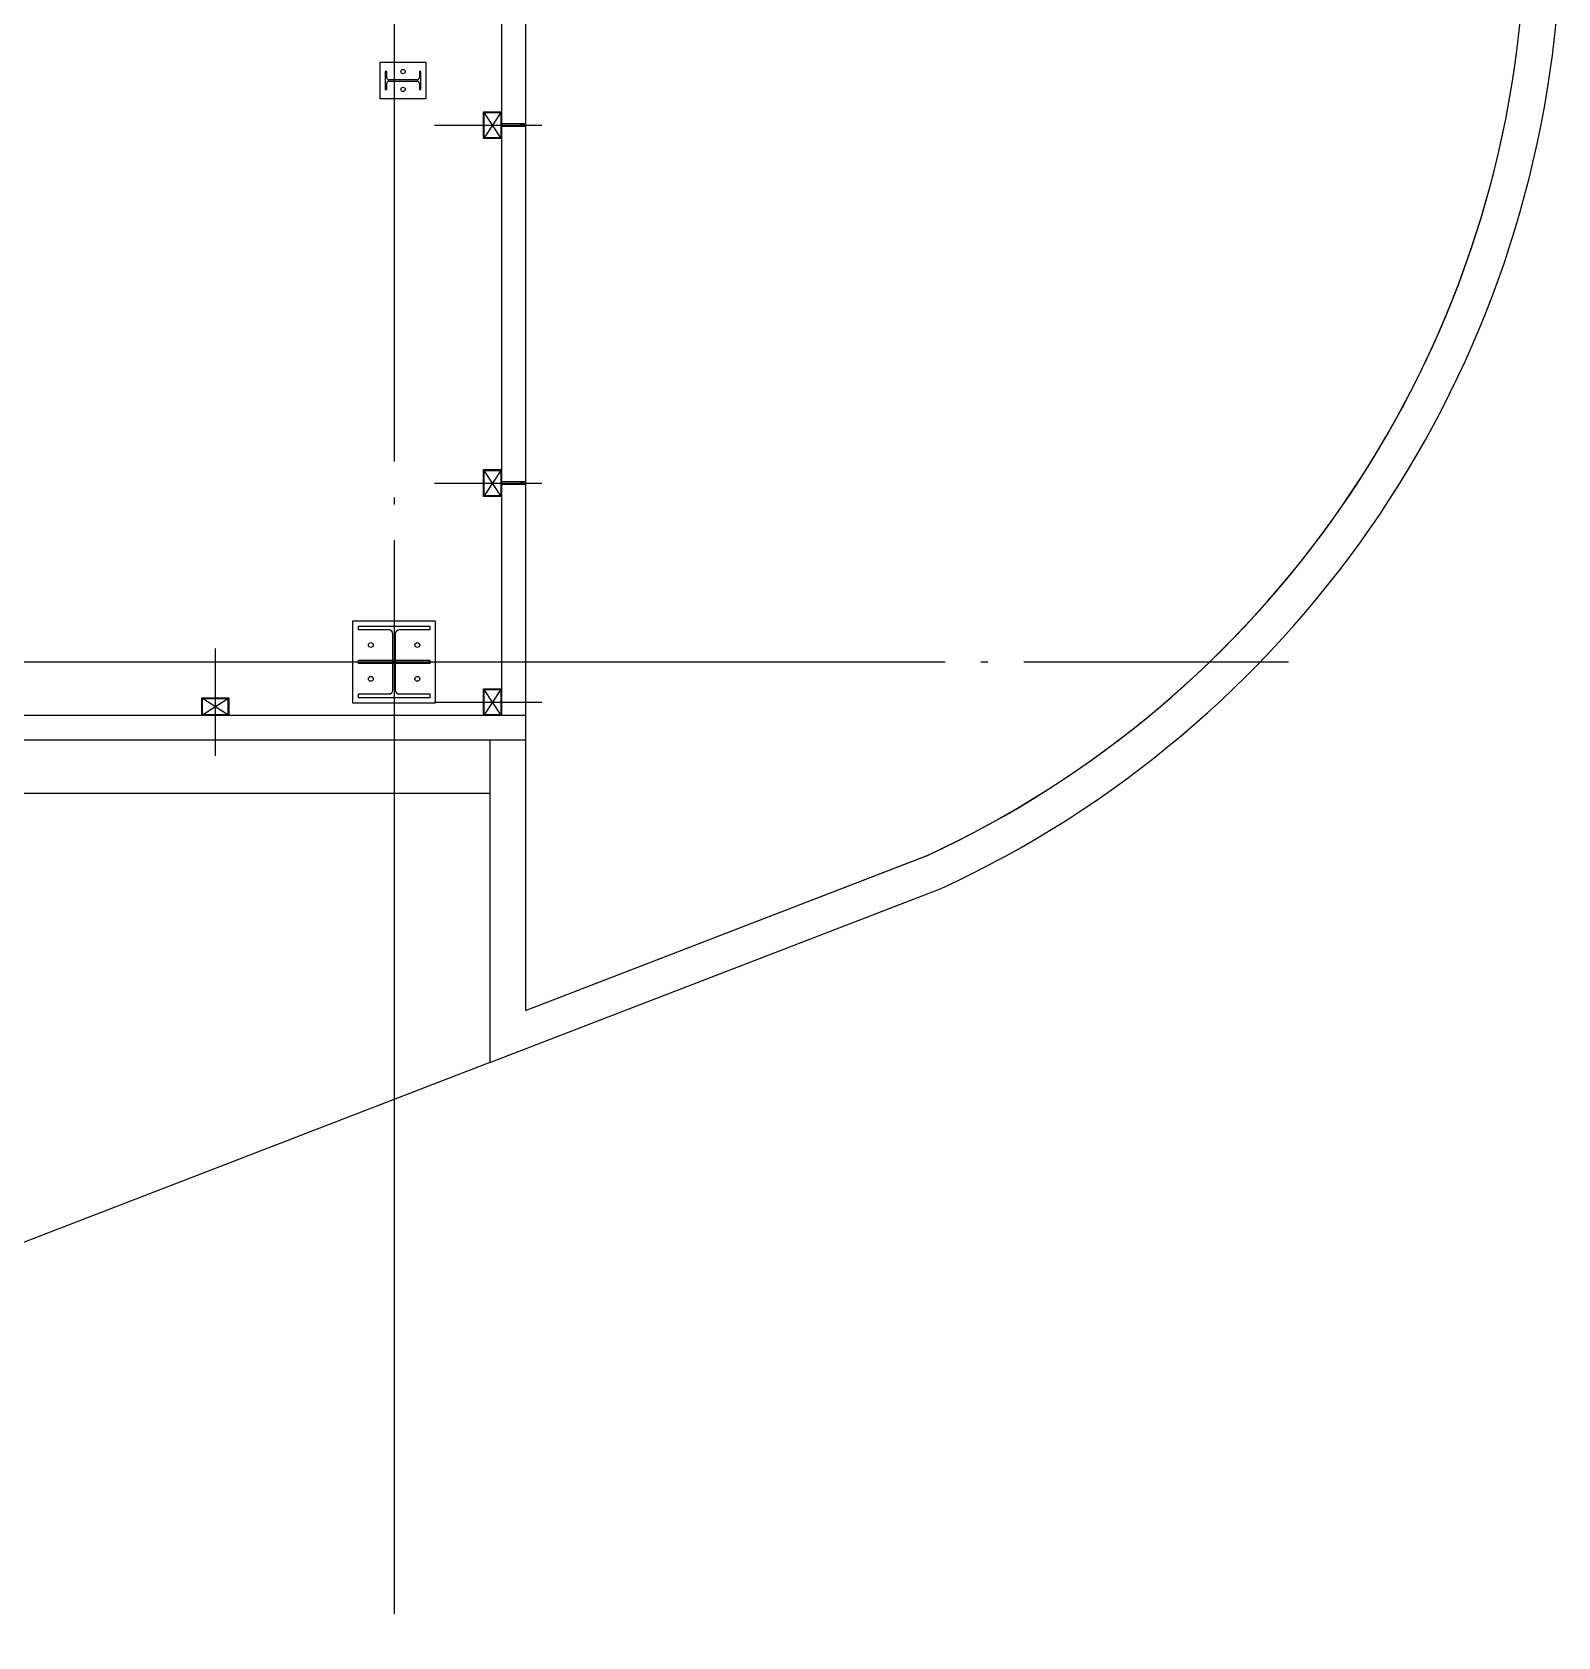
# Model space of a CAD drawing. Header units: millimetres. Extents: x -168200 to 672800, y -7409 to 118800.
# Drawn here: x 110476 to 119007, y 37451 to 46420 of the extents above; entities that cross this region are included whole.
import ezdxf

# ---------------------------------------------------------------- set-up
doc = ezdxf.new("R2010")
doc.units = ezdxf.units.MM
doc.header["$LTSCALE"] = 200
doc.linetypes.add('CEN-GAUN', pattern=[32.2, 30, -1, 0.2, -1])
doc.layers.add('1 BA', color=9, linetype='Continuous')
doc.layers.add('1 CEN', color=15, linetype='CEN-GAUN')

msp = doc.modelspace()

# ---------------------------------------------------------------- linework, layer by layer
at = {"layer": '1 BA'}
for p, q in [((113235, 56870), (113235, 42465)), ((113235, 56870), (113235, 40951.9)), ((113100, 56735), (113100, 42600)), ((112680, 46250), (112420, 46250)), ((112420, 46250), (112420, 46050)), ((112459, 46200), (112450, 46200)), ((112450, 46200), (112450, 46100)), ((112459, 46166), (112459, 46200)), ((112650, 46200), (112641, 46200)), ((112641, 46200), (112641, 46166)), ((112650, 46100), (112650, 46200)), ((112680, 46050), (112680, 46250)), ((112459, 46100), (112459, 46134)), ((112628, 46153), (112472, 46153)), ((112472, 46147), (112628, 46147)), ((112641, 46134), (112641, 46100)), ((112420, 46050), (112680, 46050)), ((112450, 46100), (112459, 46100)), ((112641, 46100), (112650, 46100)), ((113000, 45825), (113000, 45975)), ((113000, 45975), (113100, 45975)), ((113096, 45971), (113004, 45829)), ((113096, 45829), (113004, 45971)), ((113004, 45829), (113004, 45971)), ((113004, 45971), (113096, 45971)), ((113096, 45971), (113096, 45829)), ((113100, 45975), (113100, 45825)), ((112725, 45900), (113325, 45900)), ((112735, 45900), (113325, 45900)), ((113235, 45907.5), (113100, 45907.5)), ((113235, 45892.5), (113100, 45892.5)), ((113100, 45825), (113000, 45825)), ((113096, 45829), (113004, 45829)), ((113000, 43825), (113000, 43975)), ((113000, 43975), (113100, 43975)), ((113096, 43971), (113004, 43829)), ((113096, 43829), (113004, 43971)), ((113004, 43829), (113004, 43971)), ((113004, 43971), (113096, 43971)), ((113096, 43971), (113096, 43829)), ((113100, 43975), (113100, 43825)), ((112725, 43900), (113325, 43900)), ((112735, 43900), (113325, 43900)), ((113235, 43907.5), (113100, 43907.5)), ((113235, 43892.5), (113100, 43892.5)), ((113100, 43825), (113000, 43825)), ((113096, 43829), (113004, 43829)), ((112270, 43130), (112730, 43130)), ((112270, 42670), (112270, 43130)), ((112300, 43079), (112300, 43100)), ((112300, 43100), (112700, 43100)), ((112471.5, 43079), (112300, 43079)), ((112493.5, 42743), (112493.5, 43057)), ((112506.5, 43057), (112506.5, 42743)), ((112700, 43079), (112528.5, 43079)), ((112700, 43100), (112700, 43079)), ((112730, 43130), (112730, 42670)), ((111500, 42975), (111500, 42375)), ((112300, 42909.5), (112493.5, 42909.5)), ((112300, 42890.5), (112300, 42909.5)), ((112493.5, 42890.5), (112300, 42890.5)), ((112493.5, 42909.5), (112493.5, 42890.5)), ((112506.5, 42909.5), (112700, 42909.5)), ((112506.5, 42890.5), (112506.5, 42909.5)), ((112700, 42890.5), (112506.5, 42890.5)), ((112700, 42909.5), (112700, 42890.5)), ((111425, 42600), (111425, 42700)), ((111425, 42700), (111575, 42700)), ((111575, 42700), (111575, 42600)), ((112300, 42700), (112300, 42721)), ((112300, 42721), (112471.5, 42721)), ((112700, 42700), (112300, 42700)), ((112528.5, 42721), (112700, 42721)), ((112700, 42721), (112700, 42700)), ((113000, 42600), (113000, 42750)), ((113000, 42750), (113100, 42750)), ((113096, 42746), (113004, 42604)), ((113096, 42604), (113004, 42746)), ((113004, 42604), (113004, 42746)), ((113004, 42746), (113096, 42746)), ((113096, 42746), (113096, 42604)), ((113100, 42750), (113100, 42600)), ((111571, 42604), (111429, 42696)), ((111429, 42604), (111571, 42696)), ((111429, 42604), (111429, 42696)), ((111429, 42696), (111571, 42696)), ((111571, 42696), (111571, 42604)), ((112730, 42670), (112270, 42670)), ((112725, 42675), (113325, 42675)), ((113235, 42600), (109500, 42600)), ((111575, 42600), (111425, 42600)), ((111571, 42604), (111429, 42604)), ((113100, 42600), (113000, 42600)), ((113096, 42604), (113004, 42604)), ((76900, 42465), (113035, 42465)), ((109500, 42465), (113235, 42465)), ((113035, 42465), (113035, 42165)), ((113035, 42465), (113035, 40660.4)), ((113235, 42465), (113235, 40951.9)), ((113035, 42165), (76900, 42165)), ((113235, 40951.9), (115486, 41820.1)), ((113235, 40951.9), (115479.9, 41817.7)), ((113035, 40660.4), (115558, 41633.5)), ((113035, 40660.4), (108901.5, 39066.2))]:
    msp.add_line(p, q, dxfattribs=at)
for centre, radius in [((112550, 46200), 12), ((112550, 46100), 12), ((113215, 45900), 7.5), ((113215, 43900), 7.5), ((112370, 42994.3), 13.5), ((112630, 42994.3), 13.5), ((112370, 42805.8), 13.5), ((112630, 42805.8), 13.5)]:
    msp.add_circle(centre, radius, dxfattribs=at)
for centre, radius, start, end in [((113051.5, 47055.5), 5773.4, 294.8099, 355.54671), ((113051.5, 47055.5), 5773.4, 294.87379, 355.54671), ((113051.5, 47055.5), 5973.4, 294.8099, 355.53945), ((112472, 46166), 13, 180.18413, 270.18413), ((112472, 46134), 13, 90.18413, 180.18413), ((112628, 46166), 13, 270.18413, 0.18413), ((112628, 46134), 13, 0.18413, 90.18413), ((113248.1, 45900), 15.1, 150.13717, 209.86283), ((113248.1, 43900), 15.1, 150.13717, 209.86283), ((112471.5, 43057), 22, 0, 90), ((112528.5, 43057), 22, 90, 180), ((112471.5, 42743), 22, 270, 0), ((112528.5, 42743), 22, 180, 270)]:
    msp.add_arc(centre, radius, start, end, dxfattribs=at)
at = {"layer": '1 CEN'}
for p, q in [((112500, 95100), (112500, 32900)), ((112500, 95100), (112500, 32900)), ((32300, 42900), (117500, 42900)), ((32300, 42900), (117500, 42900))]:
    msp.add_line(p, q, dxfattribs=at)

doc.saveas('drawing.dxf')
